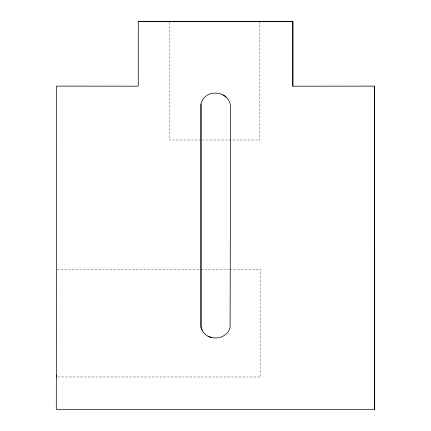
<?xml version="1.0" encoding="UTF-8"?>
<svg xmlns="http://www.w3.org/2000/svg" width="431" height="431" viewBox="0 0 431 431"><rect width="100%" height="100%" fill="white"/><g stroke="black" fill="none" stroke-linecap="round" stroke-linejoin="round"><path stroke-width="0.32" stroke-dasharray="2.15 1.62" d="M57.054 269.321L200.28 269.343M200.954 269.343L229.195 269.348M229.868 269.348L260.798 269.353L260.814 376.99L56.337 376.963M259.683 21.598L259.704 140.005L169.286 140.016L169.27 21.609"/><path stroke-width="0.65" d="M374.706 409.407L56.294 409.45L56.466 86.119L138.254 86.178L138.281 21.55L292.854 21.561L292.848 86.189L374.668 86.13L374.69 409.45L374.668 86.13M56.337 376.963L56.337 375.126M200.981 103.952L200.986 327.01C204.224 341.718 226.943 341.465 230.1 327.016L230.623 107.836C231.016 90.742 204.93 87.321 200.981 103.952L200.975 327.032L202.225 330.06M138.281 21.55L292.854 21.561M223.091 94.782L226.21 97.18M207.99 336.18L211.626 337.688M292.838 21.604L292.848 86.189"/></g></svg>
